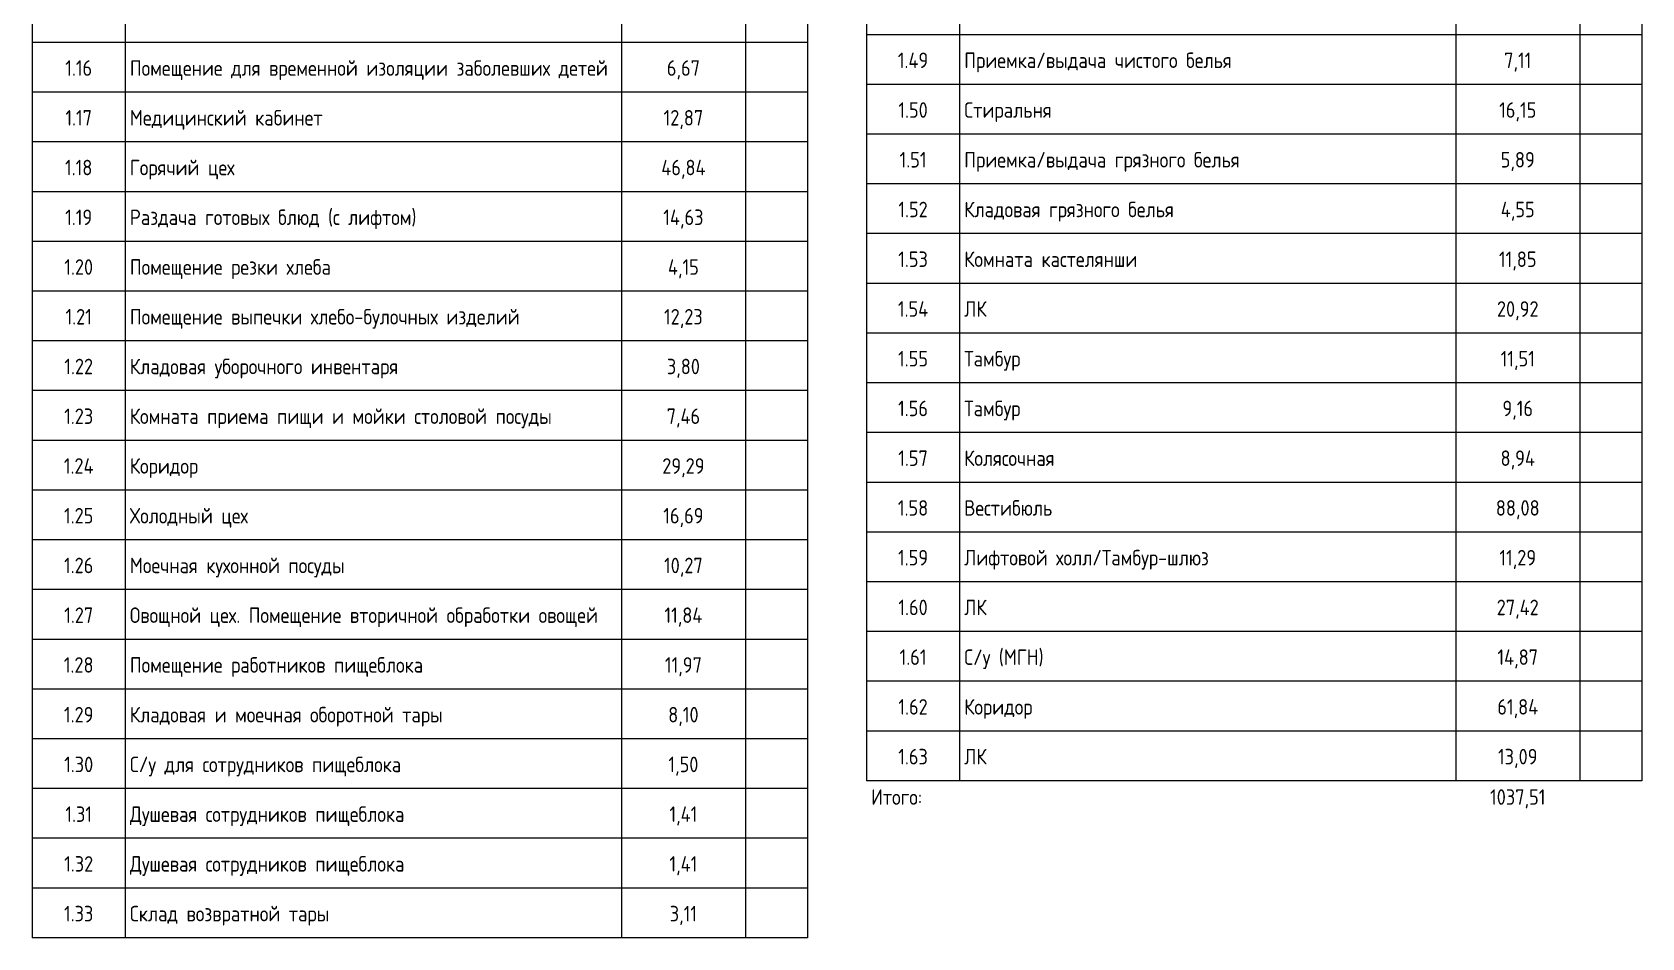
# Model space of a CAD drawing. Header units: millimetres. Extents: x -584918 to 2941280, y 3000189 to 4229862.
# Drawn here: x 308146 to 334099, y 3644797 to 3659396 of the extents above; entities that cross this region are included whole.
import ezdxf

# ---------------------------------------------------------------- set-up
doc = ezdxf.new("R2010")
doc.units = ezdxf.units.MM
doc.layers.add('Графика', color=7, linetype='Continuous', lineweight=0)
doc.layers.add('Линии', color=7, linetype='Continuous', lineweight=0)
doc.styles.add('GOST Common_8', font='', dxfattribs={"width": 0.9, "height": 2.5})
doc.styles.get('GOST Common_8').set_extended_font_data('GOST Common')

msp = doc.modelspace()

# ---------------------------------------------------------------- linework, layer by layer
at = {"layer": 'Линии'}
for p, q in [((308146.11, 3660031.715), (308146.11, 3659229.875)), ((309646.11, 3660031.715), (309646.11, 3659229.875)), ((317646.11, 3660031.715), (317646.11, 3659229.875)), ((319646.11, 3660031.715), (319646.11, 3659229.875)), ((320646.11, 3660031.715), (320646.11, 3659229.875)), ((321599.013, 3660157.175), (321599.013, 3659355.335)), ((323099.013, 3660157.175), (323099.013, 3659355.335)), ((331099.013, 3660157.175), (331099.013, 3659355.335)), ((333099.013, 3660157.175), (333099.013, 3659355.335)), ((334099.013, 3660157.175), (334099.013, 3659355.335)), ((309646.11, 3659229.875), (308146.11, 3659229.875)), ((308146.11, 3659229.875), (308146.11, 3658428.034)), ((317646.11, 3659229.875), (309646.11, 3659229.875)), ((309646.11, 3659229.875), (309646.11, 3658428.034)), ((319646.11, 3659229.875), (317646.11, 3659229.875)), ((317646.11, 3659229.875), (317646.11, 3658428.034)), ((320646.11, 3659229.875), (319646.11, 3659229.875)), ((319646.11, 3659229.875), (319646.11, 3658428.034)), ((320646.11, 3659229.875), (320646.11, 3658428.034)), ((323099.013, 3659355.335), (321599.013, 3659355.335)), ((321599.013, 3659355.335), (321599.013, 3658553.494)), ((331099.013, 3659355.335), (323099.013, 3659355.335)), ((323099.013, 3659355.335), (323099.013, 3658553.494)), ((333099.013, 3659355.335), (331099.013, 3659355.335)), ((331099.013, 3659355.335), (331099.013, 3658553.494)), ((334099.013, 3659355.335), (333099.013, 3659355.335)), ((333099.013, 3659355.335), (333099.013, 3658553.494)), ((334099.013, 3659355.335), (334099.013, 3658553.494)), ((309646.11, 3658428.034), (308146.11, 3658428.034)), ((308146.11, 3658428.034), (308146.11, 3657626.193)), ((317646.11, 3658428.034), (309646.11, 3658428.034)), ((309646.11, 3658428.034), (309646.11, 3657626.193)), ((319646.11, 3658428.034), (317646.11, 3658428.034)), ((317646.11, 3658428.034), (317646.11, 3657626.193)), ((320646.11, 3658428.034), (319646.11, 3658428.034)), ((319646.11, 3658428.034), (319646.11, 3657626.193)), ((320646.11, 3658428.034), (320646.11, 3657626.193)), ((323099.013, 3658553.494), (321599.013, 3658553.494)), ((321599.013, 3658553.494), (321599.013, 3657751.653)), ((331099.013, 3658553.494), (323099.013, 3658553.494)), ((323099.013, 3658553.494), (323099.013, 3657751.653)), ((333099.013, 3658553.494), (331099.013, 3658553.494)), ((331099.013, 3658553.494), (331099.013, 3657751.653)), ((334099.013, 3658553.494), (333099.013, 3658553.494)), ((333099.013, 3658553.494), (333099.013, 3657751.653)), ((334099.013, 3658553.494), (334099.013, 3657751.653)), ((309646.11, 3657626.193), (308146.11, 3657626.193)), ((308146.11, 3657626.193), (308146.11, 3656824.353)), ((317646.11, 3657626.193), (309646.11, 3657626.193)), ((309646.11, 3657626.193), (309646.11, 3656824.353)), ((319646.11, 3657626.193), (317646.11, 3657626.193)), ((317646.11, 3657626.193), (317646.11, 3656824.353)), ((320646.11, 3657626.193), (319646.11, 3657626.193)), ((319646.11, 3657626.193), (319646.11, 3656824.353)), ((320646.11, 3657626.193), (320646.11, 3656824.353)), ((323099.013, 3657751.653), (321599.013, 3657751.653)), ((321599.013, 3657751.653), (321599.013, 3656949.813)), ((331099.013, 3657751.653), (323099.013, 3657751.653)), ((323099.013, 3657751.653), (323099.013, 3656949.813)), ((333099.013, 3657751.653), (331099.013, 3657751.653)), ((331099.013, 3657751.653), (331099.013, 3656949.813)), ((334099.013, 3657751.653), (333099.013, 3657751.653)), ((333099.013, 3657751.653), (333099.013, 3656949.813)), ((334099.013, 3657751.653), (334099.013, 3656949.813)), ((309646.11, 3656824.353), (308146.11, 3656824.353)), ((308146.11, 3656824.353), (308146.11, 3656022.512)), ((317646.11, 3656824.353), (309646.11, 3656824.353)), ((309646.11, 3656824.353), (309646.11, 3656022.512)), ((319646.11, 3656824.353), (317646.11, 3656824.353)), ((317646.11, 3656824.353), (317646.11, 3656022.512)), ((320646.11, 3656824.353), (319646.11, 3656824.353)), ((319646.11, 3656824.353), (319646.11, 3656022.512)), ((320646.11, 3656824.353), (320646.11, 3656022.512)), ((323099.013, 3656949.813), (321599.013, 3656949.813)), ((321599.013, 3656949.813), (321599.013, 3656147.972)), ((331099.013, 3656949.813), (323099.013, 3656949.813)), ((323099.013, 3656949.813), (323099.013, 3656147.972)), ((333099.013, 3656949.813), (331099.013, 3656949.813)), ((331099.013, 3656949.813), (331099.013, 3656147.972)), ((334099.013, 3656949.813), (333099.013, 3656949.813)), ((333099.013, 3656949.813), (333099.013, 3656147.972)), ((334099.013, 3656949.813), (334099.013, 3656147.972)), ((323099.013, 3656147.972), (321599.013, 3656147.972)), ((321599.013, 3656147.972), (321599.013, 3655346.131)), ((331099.013, 3656147.972), (323099.013, 3656147.972)), ((323099.013, 3656147.972), (323099.013, 3655346.131)), ((333099.013, 3656147.972), (331099.013, 3656147.972)), ((331099.013, 3656147.972), (331099.013, 3655346.131)), ((334099.013, 3656147.972), (333099.013, 3656147.972)), ((333099.013, 3656147.972), (333099.013, 3655346.131)), ((334099.013, 3656147.972), (334099.013, 3655346.131)), ((309646.11, 3656022.512), (308146.11, 3656022.512)), ((308146.11, 3656022.512), (308146.11, 3655220.671)), ((317646.11, 3656022.512), (309646.11, 3656022.512)), ((309646.11, 3656022.512), (309646.11, 3655220.671)), ((319646.11, 3656022.512), (317646.11, 3656022.512)), ((317646.11, 3656022.512), (317646.11, 3655220.671)), ((320646.11, 3656022.512), (319646.11, 3656022.512)), ((319646.11, 3656022.512), (319646.11, 3655220.671)), ((320646.11, 3656022.512), (320646.11, 3655220.671)), ((323099.013, 3655346.131), (321599.013, 3655346.131)), ((321599.013, 3655346.131), (321599.013, 3654544.291)), ((331099.013, 3655346.131), (323099.013, 3655346.131)), ((323099.013, 3655346.131), (323099.013, 3654544.291)), ((333099.013, 3655346.131), (331099.013, 3655346.131)), ((331099.013, 3655346.131), (331099.013, 3654544.291)), ((334099.013, 3655346.131), (333099.013, 3655346.131)), ((333099.013, 3655346.131), (333099.013, 3654544.291)), ((334099.013, 3655346.131), (334099.013, 3654544.291)), ((309646.11, 3655220.671), (308146.11, 3655220.671)), ((308146.11, 3655220.671), (308146.11, 3654418.83)), ((317646.11, 3655220.671), (309646.11, 3655220.671)), ((309646.11, 3655220.671), (309646.11, 3654418.83)), ((319646.11, 3655220.671), (317646.11, 3655220.671)), ((317646.11, 3655220.671), (317646.11, 3654418.83)), ((320646.11, 3655220.671), (319646.11, 3655220.671)), ((319646.11, 3655220.671), (319646.11, 3654418.83)), ((320646.11, 3655220.671), (320646.11, 3654418.83)), ((323099.013, 3654544.291), (321599.013, 3654544.291)), ((321599.013, 3654544.291), (321599.013, 3653742.45)), ((331099.013, 3654544.291), (323099.013, 3654544.291)), ((323099.013, 3654544.291), (323099.013, 3653742.45)), ((333099.013, 3654544.291), (331099.013, 3654544.291)), ((331099.013, 3654544.291), (331099.013, 3653742.45)), ((334099.013, 3654544.291), (333099.013, 3654544.291)), ((333099.013, 3654544.291), (333099.013, 3653742.45)), ((334099.013, 3654544.291), (334099.013, 3653742.45)), ((309646.11, 3654418.83), (308146.11, 3654418.83)), ((308146.11, 3654418.83), (308146.11, 3653616.99)), ((317646.11, 3654418.83), (309646.11, 3654418.83)), ((309646.11, 3654418.83), (309646.11, 3653616.99)), ((319646.11, 3654418.83), (317646.11, 3654418.83)), ((317646.11, 3654418.83), (317646.11, 3653616.99)), ((320646.11, 3654418.83), (319646.11, 3654418.83)), ((319646.11, 3654418.83), (319646.11, 3653616.99)), ((320646.11, 3654418.83), (320646.11, 3653616.99)), ((323099.013, 3653742.45), (321599.013, 3653742.45)), ((321599.013, 3653742.45), (321599.013, 3652940.609)), ((331099.013, 3653742.45), (323099.013, 3653742.45)), ((323099.013, 3653742.45), (323099.013, 3652940.609)), ((333099.013, 3653742.45), (331099.013, 3653742.45)), ((331099.013, 3653742.45), (331099.013, 3652940.609)), ((334099.013, 3653742.45), (333099.013, 3653742.45)), ((333099.013, 3653742.45), (333099.013, 3652940.609)), ((334099.013, 3653742.45), (334099.013, 3652940.609)), ((309646.11, 3653616.99), (308146.11, 3653616.99)), ((308146.11, 3653616.99), (308146.11, 3652815.149)), ((317646.11, 3653616.99), (309646.11, 3653616.99)), ((309646.11, 3653616.99), (309646.11, 3652815.149)), ((319646.11, 3653616.99), (317646.11, 3653616.99)), ((317646.11, 3653616.99), (317646.11, 3652815.149)), ((320646.11, 3653616.99), (319646.11, 3653616.99)), ((319646.11, 3653616.99), (319646.11, 3652815.149)), ((320646.11, 3653616.99), (320646.11, 3652815.149)), ((323099.013, 3652940.609), (321599.013, 3652940.609)), ((321599.013, 3652940.609), (321599.013, 3652138.769)), ((331099.013, 3652940.609), (323099.013, 3652940.609)), ((323099.013, 3652940.609), (323099.013, 3652138.769)), ((333099.013, 3652940.609), (331099.013, 3652940.609)), ((331099.013, 3652940.609), (331099.013, 3652138.769)), ((334099.013, 3652940.609), (333099.013, 3652940.609)), ((333099.013, 3652940.609), (333099.013, 3652138.769)), ((334099.013, 3652940.609), (334099.013, 3652138.769)), ((309646.11, 3652815.149), (308146.11, 3652815.149)), ((308146.11, 3652815.149), (308146.11, 3652013.308)), ((317646.11, 3652815.149), (309646.11, 3652815.149)), ((309646.11, 3652815.149), (309646.11, 3652013.308)), ((319646.11, 3652815.149), (317646.11, 3652815.149)), ((317646.11, 3652815.149), (317646.11, 3652013.308)), ((320646.11, 3652815.149), (319646.11, 3652815.149)), ((319646.11, 3652815.149), (319646.11, 3652013.308)), ((320646.11, 3652815.149), (320646.11, 3652013.308)), ((309646.11, 3652013.308), (308146.11, 3652013.308)), ((308146.11, 3652013.308), (308146.11, 3651211.468)), ((317646.11, 3652013.308), (309646.11, 3652013.308)), ((309646.11, 3652013.308), (309646.11, 3651211.468)), ((319646.11, 3652013.308), (317646.11, 3652013.308)), ((317646.11, 3652013.308), (317646.11, 3651211.468)), ((320646.11, 3652013.308), (319646.11, 3652013.308)), ((319646.11, 3652013.308), (319646.11, 3651211.468)), ((320646.11, 3652013.308), (320646.11, 3651211.468)), ((323099.013, 3652138.769), (321599.013, 3652138.769)), ((321599.013, 3652138.769), (321599.013, 3651336.928)), ((331099.013, 3652138.769), (323099.013, 3652138.769)), ((323099.013, 3652138.769), (323099.013, 3651336.928)), ((333099.013, 3652138.769), (331099.013, 3652138.769)), ((331099.013, 3652138.769), (331099.013, 3651336.928)), ((334099.013, 3652138.769), (333099.013, 3652138.769)), ((333099.013, 3652138.769), (333099.013, 3651336.928)), ((334099.013, 3652138.769), (334099.013, 3651336.928)), ((309646.11, 3651211.468), (308146.11, 3651211.468)), ((308146.11, 3651211.468), (308146.11, 3650409.627)), ((317646.11, 3651211.468), (309646.11, 3651211.468)), ((309646.11, 3651211.468), (309646.11, 3650409.627)), ((319646.11, 3651211.468), (317646.11, 3651211.468)), ((317646.11, 3651211.468), (317646.11, 3650409.627)), ((320646.11, 3651211.468), (319646.11, 3651211.468)), ((319646.11, 3651211.468), (319646.11, 3650409.627)), ((320646.11, 3651211.468), (320646.11, 3650409.627)), ((323099.013, 3651336.928), (321599.013, 3651336.928)), ((321599.013, 3651336.928), (321599.013, 3650535.087)), ((331099.013, 3651336.928), (323099.013, 3651336.928)), ((323099.013, 3651336.928), (323099.013, 3650535.087)), ((333099.013, 3651336.928), (331099.013, 3651336.928)), ((331099.013, 3651336.928), (331099.013, 3650535.087)), ((334099.013, 3651336.928), (333099.013, 3651336.928)), ((333099.013, 3651336.928), (333099.013, 3650535.087)), ((334099.013, 3651336.928), (334099.013, 3650535.087)), ((309646.11, 3650409.627), (308146.11, 3650409.627)), ((308146.11, 3650409.627), (308146.11, 3649607.786)), ((317646.11, 3650409.627), (309646.11, 3650409.627)), ((309646.11, 3650409.627), (309646.11, 3649607.786)), ((319646.11, 3650409.627), (317646.11, 3650409.627)), ((317646.11, 3650409.627), (317646.11, 3649607.786)), ((320646.11, 3650409.627), (319646.11, 3650409.627)), ((319646.11, 3650409.627), (319646.11, 3649607.786)), ((320646.11, 3650409.627), (320646.11, 3649607.786)), ((323099.013, 3650535.087), (321599.013, 3650535.087)), ((321599.013, 3650535.087), (321599.013, 3649733.247)), ((331099.013, 3650535.087), (323099.013, 3650535.087)), ((323099.013, 3650535.087), (323099.013, 3649733.247)), ((333099.013, 3650535.087), (331099.013, 3650535.087)), ((331099.013, 3650535.087), (331099.013, 3649733.247)), ((334099.013, 3650535.087), (333099.013, 3650535.087)), ((333099.013, 3650535.087), (333099.013, 3649733.247)), ((334099.013, 3650535.087), (334099.013, 3649733.247)), ((309646.11, 3649607.786), (308146.11, 3649607.786)), ((308146.11, 3649607.786), (308146.11, 3648805.946)), ((317646.11, 3649607.786), (309646.11, 3649607.786)), ((309646.11, 3649607.786), (309646.11, 3648805.946)), ((319646.11, 3649607.786), (317646.11, 3649607.786)), ((317646.11, 3649607.786), (317646.11, 3648805.946)), ((320646.11, 3649607.786), (319646.11, 3649607.786)), ((319646.11, 3649607.786), (319646.11, 3648805.946)), ((320646.11, 3649607.786), (320646.11, 3648805.946)), ((323099.013, 3649733.247), (321599.013, 3649733.247)), ((321599.013, 3649733.247), (321599.013, 3648931.406)), ((331099.013, 3649733.247), (323099.013, 3649733.247)), ((323099.013, 3649733.247), (323099.013, 3648931.406)), ((333099.013, 3649733.247), (331099.013, 3649733.247)), ((331099.013, 3649733.247), (331099.013, 3648931.406)), ((334099.013, 3649733.247), (333099.013, 3649733.247)), ((333099.013, 3649733.247), (333099.013, 3648931.406)), ((334099.013, 3649733.247), (334099.013, 3648931.406)), ((309646.11, 3648805.946), (308146.11, 3648805.946)), ((308146.11, 3648805.946), (308146.11, 3648004.105)), ((317646.11, 3648805.946), (309646.11, 3648805.946)), ((309646.11, 3648805.946), (309646.11, 3648004.105)), ((319646.11, 3648805.946), (317646.11, 3648805.946)), ((317646.11, 3648805.946), (317646.11, 3648004.105)), ((320646.11, 3648805.946), (319646.11, 3648805.946)), ((319646.11, 3648805.946), (319646.11, 3648004.105)), ((320646.11, 3648805.946), (320646.11, 3648004.105)), ((323099.013, 3648931.406), (321599.013, 3648931.406)), ((321599.013, 3648931.406), (321599.013, 3648129.565)), ((331099.013, 3648931.406), (323099.013, 3648931.406)), ((323099.013, 3648931.406), (323099.013, 3648129.565)), ((333099.013, 3648931.406), (331099.013, 3648931.406)), ((331099.013, 3648931.406), (331099.013, 3648129.565)), ((334099.013, 3648931.406), (333099.013, 3648931.406)), ((333099.013, 3648931.406), (333099.013, 3648129.565)), ((334099.013, 3648931.406), (334099.013, 3648129.565)), ((309646.11, 3648004.105), (308146.11, 3648004.105)), ((308146.11, 3648004.105), (308146.11, 3647202.264)), ((317646.11, 3648004.105), (309646.11, 3648004.105)), ((309646.11, 3648004.105), (309646.11, 3647202.264)), ((319646.11, 3648004.105), (317646.11, 3648004.105)), ((317646.11, 3648004.105), (317646.11, 3647202.264)), ((320646.11, 3648004.105), (319646.11, 3648004.105)), ((319646.11, 3648004.105), (319646.11, 3647202.264)), ((320646.11, 3648004.105), (320646.11, 3647202.264)), ((323099.013, 3648129.565), (321599.013, 3648129.565)), ((321599.013, 3648129.565), (321599.013, 3647327.725)), ((331099.013, 3648129.565), (323099.013, 3648129.565)), ((323099.013, 3648129.565), (323099.013, 3647327.725)), ((333099.013, 3648129.565), (331099.013, 3648129.565)), ((331099.013, 3648129.565), (331099.013, 3647327.725)), ((334099.013, 3648129.565), (333099.013, 3648129.565)), ((333099.013, 3648129.565), (333099.013, 3647327.725)), ((334099.013, 3648129.565), (334099.013, 3647327.725)), ((323099.013, 3647327.725), (321599.013, 3647327.725)), ((331099.013, 3647327.725), (323099.013, 3647327.725)), ((333099.013, 3647327.725), (331099.013, 3647327.725)), ((334099.013, 3647327.725), (333099.013, 3647327.725)), ((334099.417, 3647327.725), (334099.013, 3647327.725)), ((309646.11, 3647202.264), (308146.11, 3647202.264)), ((308146.11, 3647202.264), (308146.11, 3646400.424)), ((317646.11, 3647202.264), (309646.11, 3647202.264)), ((309646.11, 3647202.264), (309646.11, 3646400.424)), ((319646.11, 3647202.264), (317646.11, 3647202.264)), ((317646.11, 3647202.264), (317646.11, 3646400.424)), ((320646.11, 3647202.264), (319646.11, 3647202.264)), ((319646.11, 3647202.264), (319646.11, 3646400.424)), ((320646.11, 3647202.264), (320646.11, 3646400.424)), ((309646.11, 3646400.424), (308146.11, 3646400.424)), ((308146.11, 3646400.424), (308146.11, 3645598.583)), ((317646.11, 3646400.424), (309646.11, 3646400.424)), ((309646.11, 3646400.424), (309646.11, 3645598.583)), ((319646.11, 3646400.424), (317646.11, 3646400.424)), ((317646.11, 3646400.424), (317646.11, 3645598.583)), ((320646.11, 3646400.424), (319646.11, 3646400.424)), ((319646.11, 3646400.424), (319646.11, 3645598.583)), ((320646.11, 3646400.424), (320646.11, 3645598.583)), ((309646.11, 3645598.583), (308146.11, 3645598.583)), ((308146.11, 3645598.583), (308146.11, 3644796.742)), ((317646.11, 3645598.583), (309646.11, 3645598.583)), ((309646.11, 3645598.583), (309646.11, 3644796.742)), ((319646.11, 3645598.583), (317646.11, 3645598.583)), ((317646.11, 3645598.583), (317646.11, 3644796.742)), ((320646.11, 3645598.583), (319646.11, 3645598.583)), ((319646.11, 3645598.583), (319646.11, 3644796.742)), ((320646.11, 3645598.583), (320646.11, 3644796.742)), ((309646.11, 3644796.742), (308146.11, 3644796.742)), ((317646.11, 3644796.742), (309646.11, 3644796.742)), ((319646.11, 3644796.742), (317646.11, 3644796.742)), ((320646.11, 3644796.742), (319646.11, 3644796.742))]:
    msp.add_line(p, q, dxfattribs=at)

# ---------------------------------------------------------------- texts
at = {"layer": 'Графика', "char_height": 250, "line_spacing_factor": 1.022761, "style": 'GOST Common_8'}
for s, insert, width, attachment_point in [('1.16', (308896.11, 3658942.586), 540.05642, 2), ('Помещение для временной изоляции заболевших детей', (309721.11, 3658942.586), 8999.93467, 1), ('6,67', (318646.11, 3658942.586), 654.70527, 2), ('1.49', (322349.013, 3659068.046), 618.50037, 2), ('Приемка/выдача чистого белья', (323174.013, 3659068.046), 5243.67632, 1), ('7,11', (332099.013, 3659068.046), 552.12472, 2), ('1.17', (308896.11, 3658140.745), 540.05642, 2), ('Медицинский кабинет', (309721.11, 3658140.745), 3599.37045, 1), ('12,87', (318646.11, 3658140.745), 790.47365, 2), ('1.50', (322349.013, 3658266.206), 591.3467, 2), ('Стиральня', (323174.013, 3658266.206), 1764.98886, 1), ('16,15', (332099.013, 3658266.206), 739.18337, 2), ('Горячий цех', (309721.11, 3657338.905), 1991.26949, 1), ('1.51', (322349.013, 3657464.365), 540.05642, 2), ('Приемка/выдача грязного белья', (323174.013, 3657464.365), 5388.49592, 1), ('5,89', (332099.013, 3657464.365), 654.70527, 2), ('1.18', (308896.11, 3657338.905), 540.05642, 2), ('46,84', (318646.11, 3657338.905), 896.07127, 2), ('Раздача готовых блюд (с лифтом)', (309721.11, 3656537.064), 5599.69117, 1), ('1.52', (322349.013, 3656662.524), 591.3467, 2), ('Кладовая грязного белья', (323174.013, 3656662.524), 4184.683, 1), ('4,55', (332099.013, 3656662.524), 681.85895, 2), ('1.19', (308896.11, 3656537.064), 540.05642, 2), ('14,63', (318646.11, 3656537.064), 817.62732, 2), ('1.53', (322349.013, 3655860.684), 591.3467, 2), ('Комната кастелянши', (323174.013, 3655860.684), 3548.08018, 1), ('11,85', (332099.013, 3655860.684), 739.18337, 2), ('1.20', (308896.11, 3655735.223), 591.3467, 2), ('Помещение резки хлеба', (309721.11, 3655735.223), 3892.02673, 1), ('4,15', (318646.11, 3655735.223), 630.56867, 2), ('1.54', (322349.013, 3655058.843), 618.50037, 2), ('ЛК', (323174.013, 3655058.843), 428.42465, 1), ('20,92', (332099.013, 3655058.843), 841.76392, 2), ('1.21', (308896.11, 3654933.383), 540.05642, 2), ('Помещение выпечки хлебо-булочных изделий', (309721.11, 3654933.383), 7379.7654, 1), ('12,23', (318646.11, 3654933.383), 790.47365, 2), ('1.55', (322349.013, 3654257.002), 591.3467, 2), ('Тамбур', (323174.013, 3654257.002), 1203.81292, 1), ('11,51', (332099.013, 3654257.002), 687.8931, 2), ('1.22', (308896.11, 3654131.542), 591.3467, 2), ('Кладовая уборочного инвентаря', (309721.11, 3654131.542), 5400.56422, 1), ('3,80', (318646.11, 3654131.542), 654.70527, 2), ('1.56', (322349.013, 3653455.162), 591.3467, 2), ('Тамбур', (323174.013, 3653455.162), 1203.81292, 1), ('9,16', (332099.013, 3653455.162), 603.415, 2), ('1.23', (308896.11, 3653329.701), 591.3467, 2), ('Комната приема пищи и мойки столовой посуды', (309721.11, 3653329.701), 7841.37788, 1), ('7,46', (318646.11, 3653329.701), 681.85895, 2), ('1.24', (308896.11, 3652527.861), 618.50037, 2), ('Коридор', (309721.11, 3652527.861), 1336.56422, 1), ('29,29', (318646.11, 3652527.861), 841.76392, 2), ('1.57', (322349.013, 3652653.321), 591.3467, 2), ('Колясочная', (323174.013, 3652653.321), 1900.75724, 1), ('8,94', (332099.013, 3652653.321), 681.85895, 2), ('1.25', (308896.11, 3651726.02), 591.3467, 2), ('Холодный цех', (309721.11, 3651726.02), 2259.78916, 1), ('16,69', (318646.11, 3651726.02), 790.47365, 2), ('1.58', (322349.013, 3651851.48), 591.3467, 2), ('Вестибюль', (323174.013, 3651851.48), 1783.09131, 1), ('88,08', (332099.013, 3651851.48), 841.76392, 2), ('1.26', (308896.11, 3650924.179), 591.3467, 2), ('Моечная кухонной посуды', (309721.11, 3650924.179), 4199.76837, 1), ('10,27', (318646.11, 3650924.179), 790.47365, 2), ('1.59', (322349.013, 3651049.639), 591.3467, 2), ('Лифтовой холл/Тамбур-шлюз', (323174.013, 3651049.639), 4884.64439, 1), ('11,29', (332099.013, 3651049.639), 739.18337, 2), ('1.27', (308896.11, 3650122.339), 591.3467, 2), ('Овощной цех. Помещение вторичной обработки овощей', (309721.11, 3650122.339), 9081.39569, 1), ('11,84', (318646.11, 3650122.339), 766.33705, 2), ('1.60', (322349.013, 3650247.799), 591.3467, 2), ('ЛК', (323174.013, 3650247.799), 428.42465, 1), ('27,42', (332099.013, 3650247.799), 868.91759, 2), ('1.28', (308896.11, 3649320.498), 591.3467, 2), ('Помещение работников пищеблока', (309721.11, 3649320.498), 5750.54491, 1), ('11,97', (318646.11, 3649320.498), 739.18337, 2), ('1.61', (322349.013, 3649445.958), 540.05642, 2), ('С/у (МГН)', (323174.013, 3649445.958), 1514.57164, 1), ('14,87', (332099.013, 3649445.958), 817.62732, 2), ('1.29', (308896.11, 3648518.657), 591.3467, 2), ('Кладовая и моечная оборотной тары', (309721.11, 3648518.657), 6097.50854, 1), ('8,10', (318646.11, 3648518.657), 603.415, 2), ('1.62', (322349.013, 3648644.117), 591.3467, 2), ('Коридор', (323174.013, 3648644.117), 1336.56422, 1), ('61,84', (332099.013, 3648644.117), 817.62732, 2), ('1.63', (322349.013, 3647842.277), 591.3467, 2), ('ЛК', (323174.013, 3647842.277), 428.42465, 1), ('13,09', (332099.013, 3647842.277), 790.47365, 2), ('1.30', (308896.11, 3647716.817), 591.3467, 2), ('С/у для сотрудников пищеблока', (309721.11, 3647716.817), 5282.89829, 1), ('1,50', (318646.11, 3647716.817), 603.415, 2), ('Итого:', (321674.013, 3647190.781), 1098.21529, 1), ('1037,51', (332099.013, 3647190.781), 1113.30067, 2), ('1.31', (308896.11, 3646914.976), 540.05642, 2), ('Душевая сотрудников пищеблока', (309721.11, 3646914.976), 5512.19599, 1), ('1,41', (318646.11, 3646914.976), 579.2784, 2), ('1.32', (308896.11, 3646113.135), 591.3467, 2), ('Душевая сотрудников пищеблока', (309721.11, 3646113.135), 5512.19599, 1), ('1,41', (318646.11, 3646113.135), 579.2784, 2), ('1.33', (308896.11, 3645311.295), 591.3467, 2), ('Склад возвратной тары', (309721.11, 3645311.295), 3946.33408, 1), ('3,11', (318646.11, 3645311.295), 552.12472, 2)]:
    msp.add_mtext(s, dxfattribs=dict(at, insert=insert, width=width, attachment_point=attachment_point))

doc.saveas('drawing.dxf')
